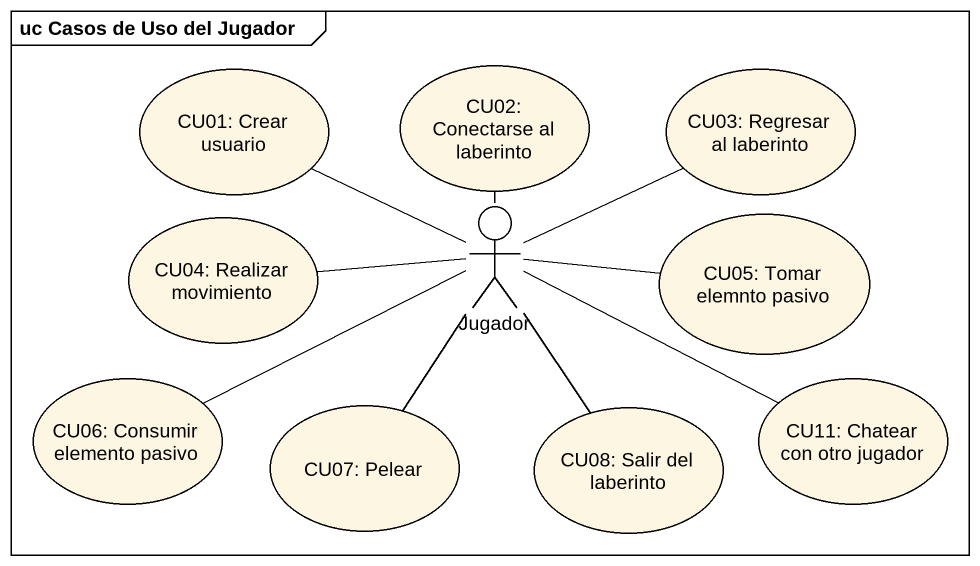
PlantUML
@startuml
mainframe uc Casos de Uso del Jugador
usecase "CU01: Crear usuario" as CU01_Crear_usuario
usecase "CU02: Conectarse al laberinto" as CU02_Conectarse_al_laberinto
usecase "CU03: Regresar al laberinto" as CU03_Regresar_al_laberinto
usecase "CU04: Realizar movimiento" as CU04_Realizar_movimiento
actor Jugador
usecase "CU05: Tomar elemnto pasivo" as CU05_Tomar_elemnto_pasivo
usecase "CU06: Consumir elemento pasivo" as CU06_Consumir_elemento
usecase "CU07: Pelear" as CU07_Pelear
usecase "CU08: Salir del laberinto" as CU08_Salir_del_laberinto
usecase "CU11: Chatear con otro jugador" as CU11_Chatear_con_otro
Jugador -left- CU01_Crear_usuario
Jugador -up- CU02_Conectarse_al_laberinto
Jugador -right- CU03_Regresar_al_laberinto
Jugador -left- CU04_Realizar_movimiento
Jugador -right- CU05_Tomar_elemnto_pasivo
Jugador -left- CU06_Consumir_elemento
Jugador -- CU07_Pelear
Jugador -- CU08_Salir_del_laberinto
Jugador -right- CU11_Chatear_con_otro
@enduml
